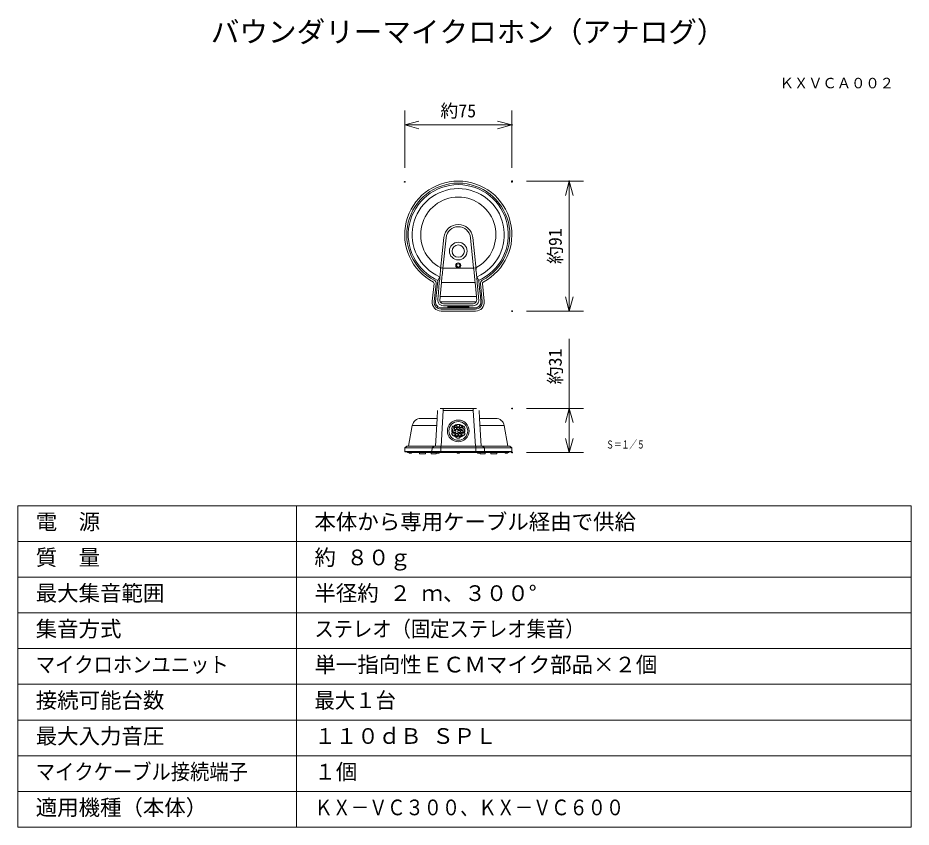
# Model space of a CAD drawing. Units: millimetres, scale not verified. Extents: x -63 to 62, y -57 to 57.
import ezdxf
from ezdxf.enums import TextEntityAlignment as Align

# ---------------------------------------------------------------- set-up
doc = ezdxf.new("R2010")
doc.units = ezdxf.units.MM
doc.header["$LTSCALE"] = 0.125
doc.header["$PDMODE"] = 32
doc.header["$PDSIZE"] = 0.0625
for name, color, linetype, lineweight in [('0-0_0', 7, 'Continuous', 18), ('0-1_WAKU', 1, 'Continuous', 18), ('0-5_GAIKEI', 1, 'Continuous', 18), ('0-6_SUNPO', 7, 'Continuous', 18)]:
    doc.layers.add(name, color=color, linetype=linetype, lineweight=lineweight)
for name, color, linetype in [('0-2_MOJI1', 7, 'Continuous'), ('0-3_TOUROKU', 7, 'Continuous'), ('0-4_DEFPOINTS', 7, 'Continuous')]:
    doc.layers.add(name, color=color, linetype=linetype)
doc.styles.add('ＭＳ ゴシック', font='')
doc.styles.get('ＭＳ ゴシック').set_extended_font_data('MS Gothic')

# ---------------------------------------------------------------- blocks, each defined once
blk = doc.blocks.new('_OPEN30')
at = {"layer": '0-0_0'}
blk.add_line((0, 0), (-1, 0), dxfattribs=at)
blk.add_lwpolyline([(-1, 0.26795), (0, 0), (-1, -0.26795)], dxfattribs=at)
blk = doc.blocks.new('D6')
at = {"layer": '0-4_DEFPOINTS'}
for p in [(6.8878, 22.8327), (14.8879, 22.8326), (6.8878, 4.6327)]:
    blk.add_point(p, dxfattribs=at)
at = {"layer": '0-6_SUNPO'}
for p, q in [((8.8878, 22.8327), (16.8879, 22.8326)), ((14.8878, 6.6327), (14.8879, 20.8326)), ((8.8878, 4.6327), (16.8878, 4.6327))]:
    blk.add_line(p, q, dxfattribs=at)
at = {"layer": '0-6_SUNPO', "xscale": 2, "yscale": 2}
for p, rotation in [((14.8879, 22.8326), 89.99979), ((14.8878, 4.6327), 269.99979)]:
    blk.add_blockref('_OPEN30', p, dxfattribs=dict(at, rotation=rotation))
at = {"layer": '0-6_SUNPO', "style": 'ＭＳ ゴシック'}
blk.add_text('約91', height=1.833, rotation=90, dxfattribs=at).set_placement((14.3878, 11.2327), align=Align.BOTTOM_LEFT)
blk = doc.blocks.new('D5')
at = {"layer": '0-4_DEFPOINTS'}
for p in [(6.8878, -8.9885), (14.8878, -8.9886), (6.8878, -15.1886)]:
    blk.add_point(p, dxfattribs=at)
at = {"layer": '0-6_SUNPO'}
for p, q in [((14.8878, -8.9886), (14.8879, 0.7614)), ((8.8878, -8.9886), (16.8878, -8.9886)), ((14.8878, -13.1887), (14.8878, -10.9886)), ((8.8878, -15.1887), (16.8878, -15.1887))]:
    blk.add_line(p, q, dxfattribs=at)
at = {"layer": '0-6_SUNPO', "xscale": 2, "yscale": 2}
for p, rotation in [((14.8878, -8.9886), 89.99938), ((14.8878, -15.1887), 269.99938)]:
    blk.add_blockref('_OPEN30', p, dxfattribs=dict(at, rotation=rotation))
at = {"layer": '0-6_SUNPO', "style": 'ＭＳ ゴシック'}
blk.add_text('約31', height=1.833, rotation=89.999, dxfattribs=at).set_placement((14.3879, -5.6136), align=Align.BOTTOM_LEFT)
blk = doc.blocks.new('D4')
at = {"layer": '0-4_DEFPOINTS'}
for p in [(6.8633, 30.706), (-8.1367, 22.706), (6.8633, 22.706)]:
    blk.add_point(p, dxfattribs=at)
at = {"layer": '0-6_SUNPO'}
for p, q in [((-8.1367, 24.706), (-8.1367, 32.706)), ((6.8633, 24.706), (6.8633, 32.706)), ((-6.1367, 30.706), (4.8633, 30.706))]:
    blk.add_line(p, q, dxfattribs=at)
at = {"layer": '0-6_SUNPO', "xscale": 2, "yscale": 2, "rotation": 180}
blk.add_blockref('_OPEN30', (-8.1367, 30.706), dxfattribs=at)
at = {"layer": '0-6_SUNPO', "xscale": 2, "yscale": 2}
blk.add_blockref('_OPEN30', (6.8633, 30.706), dxfattribs=at)
at = {"layer": '0-6_SUNPO', "style": 'ＭＳ ゴシック'}
blk.add_text('約75', height=1.833, dxfattribs=at).set_placement((-3.1367, 31.206), align=Align.BOTTOM_LEFT)

msp = doc.modelspace()

# ---------------------------------------------------------------- linework, layer by layer
at = {"layer": '0-1_WAKU', "color": 4}
for p, q in [((-62.5111, -11.5061), (-62.5111, -56.5061)), ((-62.5111, -11.5061), (62.4889, -11.5061)), ((-23.5111, -56.5061), (-23.5111, -11.5061)), ((62.4889, -56.5061), (62.4889, -11.5061)), ((-62.5111, -56.5061), (62.4889, -56.5061))]:
    msp.add_line(p, q, dxfattribs=at)
at = {"layer": '0-1_WAKU'}
for p, q in [((-62.5111, -16.5061), (62.4889, -16.5061)), ((62.4889, -21.5061), (-62.5111, -21.5061)), ((-62.5111, -26.5061), (62.4889, -26.5061)), ((-62.5111, -31.5061), (62.4889, -31.5061)), ((-62.5111, -36.5061), (62.4889, -36.5061)), ((-62.5111, -41.5061), (62.4889, -41.5061)), ((-62.5111, -46.5061), (62.4889, -46.5061)), ((-62.5111, -51.5061), (62.4889, -51.5061))]:
    msp.add_line(p, q, dxfattribs=at)
at = {"layer": '0-5_GAIKEI'}
for p, q in [((-2.8955, 26.0554), (-3.3661, 21.554)), ((-2.5863, 26.0231), (-3.032, 21.7602)), ((0.8257, 26.0231), (1.2715, 21.7602)), ((1.1349, 26.0554), (1.6056, 21.554)), ((-3.5296, 20.5053), (-3.7509, 19.9903)), ((1.9904, 19.9903), (1.7691, 20.5053)), ((-4.3627, 19.8122), (-4.3668, 19.8044)), ((-4.2395, 17.084), (-3.9767, 19.5768)), ((-4.0569, 17.0845), (-3.7509, 19.9903)), ((-3.8205, 19.344), (-3.8413, 19.1454)), ((-3.7131, 17.7566), (-3.5329, 19.7177)), ((-3.4151, 17.8004), (-3.2349, 19.7615)), ((-3.2349, 19.7615), (1.4744, 19.7615)), ((1.6546, 17.8004), (1.4744, 19.7615)), ((1.9526, 17.7566), (1.7724, 19.7177)), ((2.107, 18.8747), (1.9904, 19.9903)), ((2.0599, 19.344), (2.0807, 19.1454)), ((2.4789, 17.084), (2.2162, 19.5768)), ((-3.4151, 17.8004), (1.6546, 17.8004)), ((2.2179, 17.8348), (2.2095, 17.8648)), ((2.2963, 17.0845), (2.2179, 17.8348)), ((-4.5148, 17.1128), (-4.5236, 17.1137)), ((-3.4003, 17.0509), (1.6398, 17.0509)), ((-2.9554, 16.7786), (1.1948, 16.7786)), ((-2.9554, 16.479), (1.1948, 16.479)), ((2.7542, 17.1128), (2.763, 17.1137)), ((-3.2903, 16.0304), (1.5297, 16.0304)), ((-3.1803, 16.2025), (-3.2623, 16.2025)), ((-3.1803, 16.2025), (-3.1789, 16.1983)), ((-3.1789, 16.1983), (-1.7817, 16.1983)), ((-1.7803, 16.2025), (-1.7817, 16.1983)), ((0.0197, 16.2025), (-1.7803, 16.2025)), ((0.0197, 16.2025), (0.0211, 16.1983)), ((0.0211, 16.1983), (1.4183, 16.1983)), ((1.4197, 16.2025), (1.4183, 16.1983)), ((1.5018, 16.2025), (1.4197, 16.2025)), ((-2.9757, 1.8364), (-3.268, -3.1879)), ((-2.9757, 1.8364), (-2.9757, 2.1235)), ((1.2151, 1.8364), (1.2151, 2.1235)), ((-3.8471, 0.7235), (-4.0747, -3.1879)), ((2.0866, 0.7235), (2.3141, -3.1879)), ((-6.5197, -0.2778), (-7.3163, -0.2778)), ((-3.9062, -0.2778), (-6.5197, -0.2778)), ((-1.7512, -0.7405), (-1.8314, -0.6942)), ((-1.6496, -0.3794), (-1.5695, -0.4257)), ((-1.2438, -0.9729), (-1.5265, -0.9729)), ((-1.5265, -0.9729), (-1.5265, -1.2556)), ((-1.1428, -0.569), (-1.4256, -0.569)), ((-1.4256, -0.569), (-1.4256, -0.8517)), ((-1.4256, -0.8517), (-1.1428, -0.8517)), ((-1.2438, -1.2556), (-1.2438, -0.9729)), ((-1.1428, -0.8517), (-1.1428, -0.569)), ((-1.062, -0.1327), (-1.062, -0.2464)), ((-1.062, -0.2464), (-1.062, -0.4478)), ((-1.062, -0.4478), (-0.6985, -0.4478)), ((-0.6985, -0.2464), (-0.6985, -0.1327)), ((-0.6985, -0.4478), (-0.6985, -0.2464)), ((-0.6177, -0.569), (-0.6177, -0.8517)), ((-0.335, -0.569), (-0.6177, -0.569)), ((-0.6177, -0.8517), (-0.335, -0.8517)), ((-0.5168, -0.9729), (-0.5168, -1.2556)), ((-0.234, -0.9729), (-0.5168, -0.9729)), ((-0.335, -0.8517), (-0.335, -0.569)), ((-0.234, -1.2556), (-0.234, -0.9729)), ((-0.1911, -0.4257), (-0.1109, -0.3794)), ((0.0708, -0.6942), (-0.0093, -0.7405)), ((5.557, -0.2778), (2.1456, -0.2778)), ((-1.8314, -1.3727), (-1.7512, -1.3264)), ((-1.5695, -1.6412), (-1.6496, -1.6875)), ((-1.3852, -1.3667), (-1.6162, -1.3667)), ((-1.5265, -1.2556), (-1.2438, -1.2556)), ((-1.3852, -1.6641), (-1.3852, -1.3667)), ((-1.2236, -1.6999), (-1.2236, -1.4172)), ((-0.9409, -1.4172), (-1.2236, -1.4172)), ((-1.2236, -1.6999), (-0.9409, -1.6999)), ((-1.062, -2.0268), (-1.062, -1.9342)), ((-0.9409, -1.4172), (-0.9409, -1.6999)), ((-0.8197, -1.4172), (-0.8197, -1.6999)), ((-0.5369, -1.6999), (-0.8197, -1.6999)), ((-0.6985, -1.9342), (-0.6985, -2.0268)), ((-0.5168, -1.2556), (-0.234, -1.2556)), ((-0.3754, -1.3667), (-0.3754, -1.6641)), ((-0.1444, -1.3667), (-0.3754, -1.3667)), ((-0.1109, -1.6875), (-0.1911, -1.6412)), ((-0.0093, -1.3264), (0.0708, -1.3727)), ((-8.3733, -3.3836), (-4.557, -3.3836)), ((-4.557, -3.3836), (-4.566, -3.8948)), ((-4.2775, -3.1879), (-4.557, -3.3836)), ((-3.3138, -3.3836), (-4.557, -3.3836)), ((-3.3138, -3.3836), (-3.3138, -3.1879)), ((-3.3138, -3.3836), (-3.3138, -3.8948)), ((1.5533, -3.3836), (1.5533, -3.1879)), ((1.5533, -3.3836), (1.5533, -3.8948)), ((2.517, -3.1879), (2.7965, -3.3836)), ((2.7965, -3.3836), (6.614, -3.3836)), ((2.7965, -3.3836), (2.8054, -3.8948)), ((-8.3617, -3.9157), (-8.3621, -3.8948)), ((-4.505, -3.9553), (-8.3213, -3.9553)), ((-7.9689, -4.0765), (-7.9902, -3.9553)), ((-4.2087, -4.0765), (-7.9689, -4.0765)), ((-6.2944, -4.2583), (-6.2944, -4.0765)), ((-5.4537, -4.2583), (-6.2944, -4.2583)), ((-5.4537, -4.2583), (-5.4537, -4.0765)), ((-4.6618, -4.2583), (-4.6618, -4.0765)), ((-3.9628, -4.2583), (-4.6618, -4.2583)), ((-3.3138, -3.9553), (-4.505, -3.9553)), ((-4.1525, -4.0765), (-4.2087, -4.0765)), ((-3.3138, -4.0765), (-4.1526, -4.0765)), ((-3.9628, -4.2583), (-3.9628, -4.0765)), ((-3.3138, -3.9157), (-3.3138, -3.8948)), ((-3.3138, -3.9553), (-3.3138, -3.9157)), ((1.5533, -3.9553), (-3.3138, -3.9553)), ((-3.3066, -4.0765), (-1.6853, -4.0765)), ((-1.6874, -3.9553), (-1.6853, -4.0765)), ((-0.0753, -4.0765), (-1.6853, -4.0765)), ((-0.0732, -3.9553), (-0.0753, -4.0765)), ((-0.0753, -4.0765), (1.546, -4.0765)), ((1.5533, -4.0765), (1.5533, -3.8948)), ((1.5533, -3.9157), (1.5533, -3.8948)), ((1.5533, -3.9553), (1.5533, -3.9157)), ((2.7445, -3.9553), (1.5533, -3.9553)), ((2.392, -4.0765), (1.5533, -4.0765)), ((2.2023, -4.2583), (2.2023, -4.0765)), ((2.4481, -4.0765), (2.3919, -4.0765)), ((6.2096, -4.0765), (2.4481, -4.0765)), ((6.562, -3.9553), (2.612, -3.9553)), ((3.6944, -4.2583), (3.6944, -4.0765)), ((6.2096, -4.0765), (6.2309, -3.9553)), ((6.6024, -3.9157), (6.6027, -3.8948))]:
    msp.add_line(p, q, dxfattribs=at)
at = {"layer": '0-5_GAIKEI', "color": 7}
for p, q in [((-3.33, 21.7913), (-3.032, 21.7602)), ((-3.032, 21.7602), (1.2715, 21.7602)), ((1.5694, 21.7913), (1.2715, 21.7602)), ((-4.2608, 19.6065), (-4.5236, 17.1137)), ((-4.252, 19.6056), (-4.2608, 19.6065)), ((2.763, 17.1137), (2.5003, 19.6065)), ((-3.2903, 15.7448), (1.5297, 15.7448)), ((-3.7829, 1.8286), (-3.8471, 0.7235)), ((-3.4249, 2.1235), (-2.9757, 2.1235)), ((-2.9757, 2.1235), (1.2151, 2.1235)), ((1.2151, 2.1235), (1.6644, 2.1235)), ((2.0223, 1.8286), (2.0866, 0.7235)), ((-5.4725, 0.7235), (-6.123, 0.7235)), ((-3.8471, 0.7235), (-5.4725, 0.7235)), ((4.3637, 0.7235), (2.0866, 0.7235)), ((-7.3163, -0.2778), (-7.827, -3.1879)), ((5.557, -0.2778), (6.0677, -3.1879)), ((-8.3733, -3.3836), (-8.3822, -3.8948)), ((-8.0938, -3.1879), (-8.3733, -3.3836)), ((-4.2775, -3.1879), (-8.0938, -3.1879)), ((-3.3138, -3.1879), (-4.2775, -3.1879)), ((-3.3138, -3.1879), (1.5533, -3.1879)), ((2.517, -3.1879), (1.5533, -3.1879)), ((6.3345, -3.1879), (2.517, -3.1879)), ((6.3345, -3.1879), (6.614, -3.3836)), ((6.614, -3.3836), (6.6229, -3.8948)), ((-8.3822, -3.8948), (6.6229, -3.8948))]:
    msp.add_line(p, q, dxfattribs=at)
at = {"layer": '0-5_GAIKEI'}
for points in [[(2.107, 18.8747), (2.1049, 18.8447), (2.2095, 17.8648)], [(-2.9757, 1.8364), (1.2151, 1.8364), (1.5074, -3.1879)], [(-0.8197, -1.4172), (-0.5369, -1.4172), (-0.5369, -1.6999)], [(-3.3138, -3.3836), (1.5533, -3.3836), (2.7965, -3.3836)], [(-3.9628, -4.2583), (-4.6618, -4.2583), (-4.6618, -4.0765)], [(-3.3066, -4.0765), (-3.3138, -4.0765), (-3.3138, -3.9553)], [(2.2023, -4.2583), (2.9012, -4.2583), (2.9012, -4.0765)], [(2.2023, -4.2583), (2.9013, -4.2583), (2.9013, -4.0765)], [(3.6944, -4.2583), (4.5351, -4.2583), (4.5351, -4.0765)]]:
    msp.add_lwpolyline(points, dxfattribs=at)
for points in [[(-1.0216, -0.8517), (-1.0216, -0.569), (-0.7389, -0.569), (-0.7389, -0.8517)], [(-0.9207, -1.2556), (-0.9207, -0.9729), (-0.6379, -0.9729), (-0.6379, -1.2556)]]:
    msp.add_lwpolyline(points, close=True, dxfattribs=at)
for centre, radius in [((-0.8803, 24.1447), 1.2354), ((-0.8803, 24.1447), 0.8628), ((-0.8803, 22.1447), 0.36), ((-0.8803, 22.1447), 0.2289), ((-0.8803, -1.0355), 1.5198), ((-0.8803, -1.0335), 1.3127)]:
    msp.add_circle(centre, radius, dxfattribs=at)
at = {"layer": '0-5_GAIKEI', "color": 7}
for centre, radius, start, end in [((-0.8803, 26.4447), 7.5, 297.70151, 242.29849), ((-0.8803, 26.4447), 5.2626, 297.87968, 242.12032), ((-4.4597, 19.6273), 0.2, 354.03108, 62.29849), ((2.6992, 19.6273), 0.2, 117.70151, 185.96892), ((-3.2903, 16.9848), 1.24, 174.03108, 270), ((1.5297, 16.9848), 1.24, 270, 5.96892), ((-6.123, -0.4882), 1.2117, 90, 170), ((4.3637, -0.4882), 1.2117, 10, 90)]:
    msp.add_arc(centre, radius, start, end, dxfattribs=at)
at = {"layer": '0-5_GAIKEI'}
for centre, radius, start, end in [((-0.8803, 26.4447), 7.2144, 297.70151, 242.29849), ((-0.8803, 26.4447), 7, 293.98429, 246.01571), ((-0.8803, 26.4447), 6.4444, 294.10351, 245.89649), ((-0.8803, 25.8447), 2.0262, 5.96892, 174.03108), ((-0.8803, 25.8447), 1.7153, 5.96892, 174.03108), ((151.2006, 5.6185), 155.3745, 174.02532, 174.79366), ((140.6335, 6.1606), 144.5099, 173.80295, 174.59948), ((-142.394, 6.1606), 144.5099, 5.40051, 6.19705), ((-152.9337, 5.6216), 155.3469, 5.20613, 5.97461), ((-4.4597, 19.6273), 0.4856, 354.03109, 62.29849), ((2.6992, 19.6273), 0.4856, 117.70151, 185.96892), ((-52.9522, 22.2388), 49.4427, 354.33733, 354.7988), ((-64.0982, 22.7719), 60.8864, 354.90044, 355.31646), ((62.3377, 22.7719), 60.8864, 184.68354, 185.09956), ((51.1917, 22.2388), 49.4427, 185.2012, 185.66267), ((-3.2903, 16.9848), 0.9544, 174.03108, 270.00001), ((-3.2629, 17.0008), 0.7983, 173.98418, 270.04689), ((-2.9509, 17.2807), 0.8038, 174.32164, 207.05085), ((-2.9546, 17.2786), 0.7996, 207.03825, 269.94534), ((-2.8418, 17.3047), 0.6135, 174.82996, 204.43282), ((-2.9558, 17.2776), 0.499, 207.01907, 270.04205), ((1.1952, 17.2776), 0.499, 269.95797, 332.98091), ((1.1941, 17.2786), 0.7996, 270.05464, 332.96178), ((1.5024, 17.0008), 0.7983, 269.95311, 6.01582), ((1.5297, 16.9848), 0.9544, 270, 5.96893), ((1.0812, 17.3047), 0.6136, 335.56763, 5.16937), ((1.1904, 17.2807), 0.8038, 332.94928, 5.67912), ((-0.8803, -1.0335), 1.0098, 139.63024, 160.36976), ((-0.8803, -1.0335), 0.9189, 161.40835, 198.59148), ((-0.8803, -1.0335), 0.8078, 103.00288, 204.36198), ((-0.8803, -1.0335), 0.9189, 41.40824, 138.59168), ((-0.8803, -1.0335), 0.8078, 335.63802, 76.99673), ((-0.8803, -1.0335), 1.0098, 19.63024, 40.36976), ((-0.8803, -1.0335), 0.9189, 341.40835, 18.59148), ((-0.8803, -1.0335), 1.0098, 199.63029, 220.36971), ((-0.8802, -1.0334), 0.919, 221.4089, 258.59047), ((-0.8803, -1.0335), 0.8078, 231.31781, 308.68219), ((-0.8803, -1.0335), 1.0098, 259.63024, 280.36976), ((-0.8803, -1.0335), 0.9189, 281.40835, 318.59148), ((-0.8803, -1.0335), 1.0098, 319.63024, 340.36976), ((-8.3213, -3.915), 0.0404, 181, 269.99999), ((-7.5946, -3.8645), 0.2928, 226.39718, 270), ((-7.5946, -3.8645), 0.2928, 270, 313.60282), ((-3.7076, -3.8645), 0.2928, 226.39718, 270), ((-3.7076, -3.8645), 0.2928, 270, 313.60282), ((-0.8803, -3.8645), 0.2928, 226.39718, 270), ((-0.8803, -3.8645), 0.2928, 270, 313.60282), ((1.9471, -3.8645), 0.2928, 226.39718, 270), ((1.9471, -3.8645), 0.2928, 270, 313.60282), ((5.8353, -3.8645), 0.2928, 226.39718, 270), ((5.8353, -3.8645), 0.2928, 270, 313.60282), ((6.562, -3.915), 0.0404, 270.00001, 359)]:
    msp.add_arc(centre, radius, start, end, dxfattribs=at)
msp.add_ellipse((-0.8803, 16.3292), major_axis=(1.5051, 0), ratio=0.052408, dxfattribs=at)

# ---------------------------------------------------------------- block references
at = {"layer": '0-6_SUNPO'}
for name in ['D4', 'D6', 'D5']:
    msp.add_blockref(name, (-0.2435, 11.1121), dxfattribs=at)

# ---------------------------------------------------------------- texts
at = {"layer": '0-2_MOJI1', "style": 'ＭＳ ゴシック'}
for s, height, p in [('バウンダリーマイクロホン（アナログ）', 2.933, (-35.5111, 52.4939)), ('電\u3000源', 2.199, (-60.0111, -15.5061)), ('本体から専用ケーブル経由で供給', 2.199, (-21.0111, -15.5061)), ('質\u3000量', 2.199, (-60.0111, -20.5061)), ('約 ８０ｇ', 2.199, (-21.0111, -20.5061)), ('最大集音範囲', 2.199, (-60.0111, -25.5061)), ('半径約 ２ ｍ、３００°', 2.199, (-21.0111, -25.5061)), ('集音方式', 2.199, (-60.0111, -30.5061)), ('単一指向性ＥＣＭマイク部品×２個', 2.199, (-21.0111, -35.5061)), ('接続可能台数', 2.199, (-60.0111, -40.5061)), ('最大入力音圧', 2.199, (-60.0111, -45.5061)), ('１１０ｄＢ ＳＰＬ', 2.199, (-21.0111, -45.5061)), ('１個', 2.199, (-21.0111, -50.5061)), ('適用機種（本体）', 2.199, (-60.0111, -55.5061))]:
    msp.add_text(s, height=height, dxfattribs=at).set_placement(p, align=Align.BOTTOM_LEFT)
for s, width, p in [('ステレオ（固定ステレオ集音）', 0.9, (-21.0111, -30.5061)), ('マイクロホンユニット', 0.9, (-60.0111, -35.5061)), ('最大１台', 0.95, (-21.0111, -40.5061)), ('マイクケーブル接続端子', 0.9, (-60.0111, -50.5061)), ('ＫＸ－ＶＣ３００、ＫＸ－ＶＣ６００', 0.85, (-21.0111, -55.5061))]:
    msp.add_text(s, height=2.199, dxfattribs=dict(at, width=width)).set_placement(p, align=Align.BOTTOM_LEFT)
at = {"layer": '0-3_TOUROKU', "style": 'ＭＳ ゴシック'}
msp.add_text('ＫＸＶＣＡ００２', height=1.466, dxfattribs=at).set_placement((44.0889, 46.4939), align=Align.BOTTOM_LEFT)
at = {"layer": '0-6_SUNPO', "style": 'ＭＳ ゴシック', "width": 0.7}
msp.add_text('Ｓ＝１／５', height=1.1, dxfattribs=at).set_placement((19.8126, -3.8319), align=Align.BOTTOM_LEFT)

doc.saveas('drawing.dxf')
